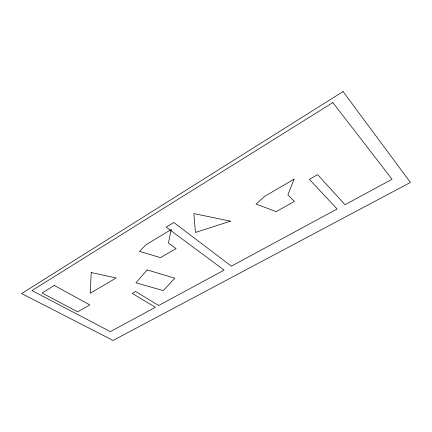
<?xml version="1.0" encoding="UTF-8"?>
<svg xmlns="http://www.w3.org/2000/svg" width="432" height="432" viewBox="0 0 432 432"><rect width="100%" height="100%" fill="white"/><g stroke="black" fill="none" stroke-linecap="round" stroke-linejoin="round"><path stroke-width="0.65" d="M91.228 272.543L90.223 293.252L116.181 277.997L91.228 272.543M171.18 229.581L168.415 243.092L176.072 248.589L160.499 257.661L139.444 251.327L146.194 244.615L171.18 229.581M294.052 179.194L287.896 194.87L294.44 201.344L276.205 211.653L256.052 204.05L264.627 196.355L294.052 179.194M147.139 269.919L135.956 282.814L163.285 290.59L174.83 278.181L147.139 269.919M343.094 91.552L21.6 293.549L113.065 340.448L410.4 182.45L343.094 91.552M332.856 102.584L31.968 290.563L110.371 331.636L155.385 307.287L132.214 293.377L135.567 291.481L158.684 305.505L224.132 270.103L166.212 227.162L173.853 222.523L231.401 266.171L337.117 208.985L309.382 179.372L317.606 174.636L345.022 204.709L392.067 179.264L332.856 102.584M54.319 285.471L42.055 293.026L77.701 311.834L89.775 304.868L54.319 285.471M230.483 221.168L195.426 232.438L193.86 213.592L230.483 221.168"/></g></svg>
